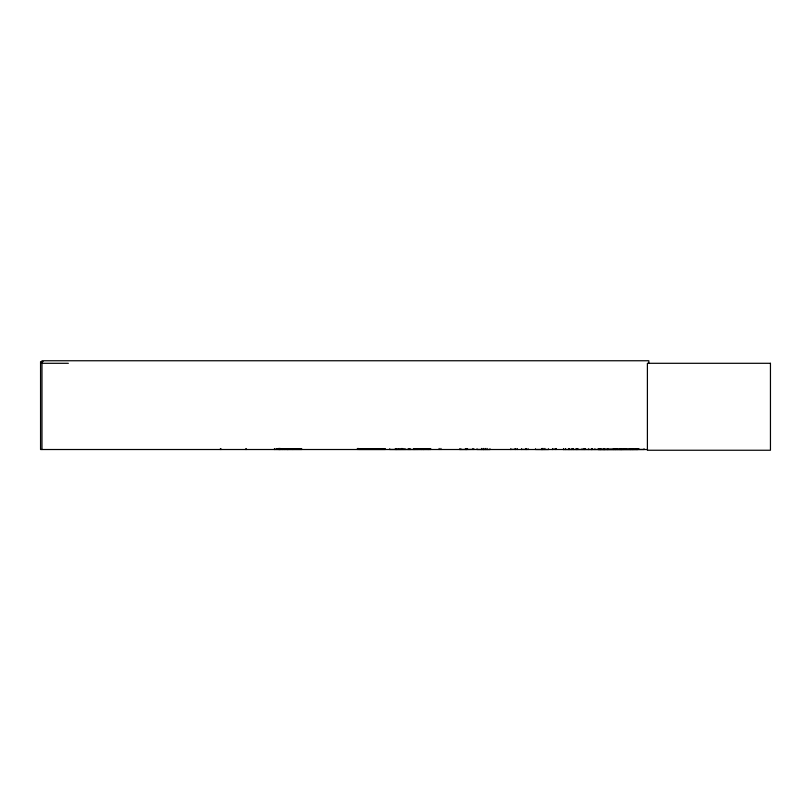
<?xml version="1.0" encoding="UTF-8"?>
<svg xmlns="http://www.w3.org/2000/svg" width="811" height="811" viewBox="0 0 811 811"><rect width="100%" height="100%" fill="white"/><g stroke="black" fill="none" stroke-linecap="round" stroke-linejoin="round"><path stroke-width="1.22" d="M402.753 449.487L402.753 448.797M631.029 449.335L631.029 448.797M585.147 449.487L585.157 448.797M598.194 449.487L598.194 448.797L598.305 449.517L637.294 449.487L637.608 448.939L637.922 449.487M459.624 449.517L473.898 449.406M459.685 449.406L459.695 448.797M472.61 449.487L472.681 448.797M623.74 449.487L623.872 448.797M636.706 449.335L636.716 448.797M563.098 449.517L644.157 449.487L644.076 448.797M603.881 449.446L602.999 449.446L603.881 448.797M273.996 449.446L301.763 449.466M274.412 449.426L274.463 448.858M282.542 449.406L282.492 448.797L282.35 449.426M517.286 449.517L517.286 448.797L517.134 449.426M551.936 449.517L555.93 448.858M396.265 449.517L396.467 448.615M598.305 449.426L637.608 448.939M604.124 449.446L604.59 448.939L605.047 449.466L604.215 449.507M615.569 449.487L615.944 449.203M615.904 449.203L615.448 449.487M621.003 449.466L619.422 449.172M620.233 449.487L620.547 448.939M620.831 449.487L621.652 448.939L622.098 449.466L621.216 449.487M632.996 449.203L632.479 449.446L632.945 448.939L633.249 449.487M563.473 449.426L563.544 448.858M572.586 449.426L572.596 448.797M572.921 449.426L572.982 448.858M410.184 449.426L410.265 448.858L410.336 449.517M521.027 449.426L528.032 449.426M510.261 449.426L517.215 449.335M615.123 449.517L614.758 448.939L614.292 449.446L614.809 449.203M617.039 449.203L616.522 449.446L616.989 448.939L617.293 449.487M619.097 449.487L619.422 448.939L619.868 449.466M631.87 449.203L631.353 449.446L631.81 448.939L632.266 449.466L632.063 448.615M552.463 449.426L552.555 448.858M43.084 361.665L40.55 361.665L40.55 449.517L647.563 449.517M40.55 363.298L68.367 363.298M276.156 448.949L301.743 448.949M358.462 448.949L385.296 448.949M414.563 448.949L430.803 448.949M276.125 449.162L301.773 449.162M358.432 449.162L385.337 449.182M414.533 449.162L430.834 449.162M385.316 449.466L358.442 449.466L358.442 448.432M430.813 449.466L389.706 449.487L389.716 448.797M467.572 449.426L467.481 448.615M467.024 449.406L467.035 448.615M569.251 449.426L569.16 448.615M568.785 449.426L568.704 448.858M598.792 449.172L599.248 449.466L598.792 448.939M577.929 449.426L577.848 448.858M571.471 449.426L571.4 448.858L571.319 449.517M428.38 449.426L428.309 448.858M292.933 449.406L292.933 448.858M285.046 449.426L284.975 448.858M284.854 449.406L284.904 448.797M409.443 449.426L409.373 448.858M604.337 449.426L604.367 448.797M573.053 449.426L573.174 448.615M413.792 449.426L413.732 448.858M638.977 449.406L638.956 448.797M626.143 449.426L626.112 448.797M460.912 449.426L460.901 448.797M585.258 449.426L585.258 448.797M648.83 363.298L648.83 360.753L41.979 360.753L41.979 449.517M637.851 448.615L637.791 449.517M637.334 448.615L637.395 449.517M632.509 448.615L632.509 449.517M630.765 448.615L630.765 449.517M630.319 448.615L630.319 449.517M613.349 448.797L613.349 449.517M607.784 448.615L607.784 449.517M607.449 448.615L607.449 449.517M600.799 448.615L600.799 449.517M600.475 448.615L600.475 449.517M594.909 448.797L594.909 449.517M592 448.615L592 449.517M591.918 448.615L591.918 449.517M588.664 448.797L588.664 449.517M584.234 448.615L584.234 449.517M584.001 448.615L584.001 449.517M582.045 448.797L582.075 449.517M577.767 448.797L577.767 449.517M576.479 448.615L576.479 449.517M576.155 448.615L576.155 449.517M573.397 448.615L573.397 449.517M569.484 448.615L569.484 449.517M568.612 448.797L568.612 449.517M565.581 448.615L565.237 449.517M563.604 448.797L563.604 449.517M556.011 448.797L556.011 449.517M555.788 448.615L555.667 449.517M552.636 448.797L552.636 449.517M548.53 448.797L548.52 449.517L535.483 449.487L535.483 448.797M544.88 448.432L544.88 449.517M543.086 448.432L543.086 449.517M542.224 448.615L542.245 449.517M542.103 448.432L542.103 449.517M541.789 448.615L541.789 449.517M541.768 448.615L541.768 449.517M528.184 448.797L528.184 449.517M526.258 448.615L526.258 449.517M526.025 448.615L526.025 449.517M521.595 448.797L521.595 449.517M515.441 448.615L515.441 449.517M515.218 448.615L515.218 449.517M510.839 448.797L510.839 449.517M490.016 448.797L490.016 449.517L476.969 449.487L476.98 448.797M487.056 448.432L487.056 449.517M485.262 448.432L485.262 449.517M483.711 448.615L483.731 449.517M483.397 448.432L483.397 449.517M483.265 448.615L483.275 449.517M481.602 448.432L481.602 449.517M473.888 448.797L473.948 449.517M466.822 448.797L466.903 449.517M466.548 448.615L466.548 449.517M466.092 448.615L466.092 449.517M465.413 448.615L465.413 449.517M440.941 448.432L440.941 449.517M439.146 448.432L439.146 449.517M428.228 448.797L428.228 449.517M423.747 448.615L423.747 449.517M423.514 448.615L423.514 449.517M421.527 448.797L421.527 449.517M417.036 448.797L417.036 449.517M415.05 448.615L415.05 449.517M414.816 448.615L414.816 449.517M413.671 448.797L413.671 449.517M409.312 448.797L409.312 449.517M408.217 448.797L408.217 449.517M405.074 448.797L405.074 449.517M403.858 448.797L403.858 449.517M401.911 448.432L401.911 449.517M400.715 448.797L400.715 449.517M399.63 448.797L399.63 449.517M398.475 448.615L398.485 449.517M396.021 448.615L396.001 449.517M395.261 448.797L395.261 449.517M357.377 448.432L357.377 449.517M292.842 448.797L292.862 449.517M287.864 448.615L287.864 449.517M287.814 448.615L287.814 449.517M287.581 448.615L287.53 449.517M284.762 448.797L284.762 449.517M282.633 448.797L282.633 449.517M280.2 448.432L280.2 449.517M279.866 448.615L279.815 449.517M279.582 448.615L279.582 449.517L279.42 448.432M279.217 448.432L279.217 449.517M278.366 448.432L278.366 449.517M274.554 448.797L274.534 449.517M246.412 448.797L246.412 449.517M245.682 448.797L245.682 449.517M221.048 448.797L221.048 449.517M220.328 448.797L220.328 449.517M599.927 448.939C598.457 449.598 601.387 449.639 599.927 448.939M636.483 448.939C635.013 449.598 637.943 449.639 636.483 448.939M770.45 363.298L647.401 363.298L647.401 450.247L770.45 450.247L770.45 363.298M591.554 449.517L591.554 448.615L591.462 449.517M397.076 449.517L397.076 448.797L396.984 449.517"/></g></svg>
